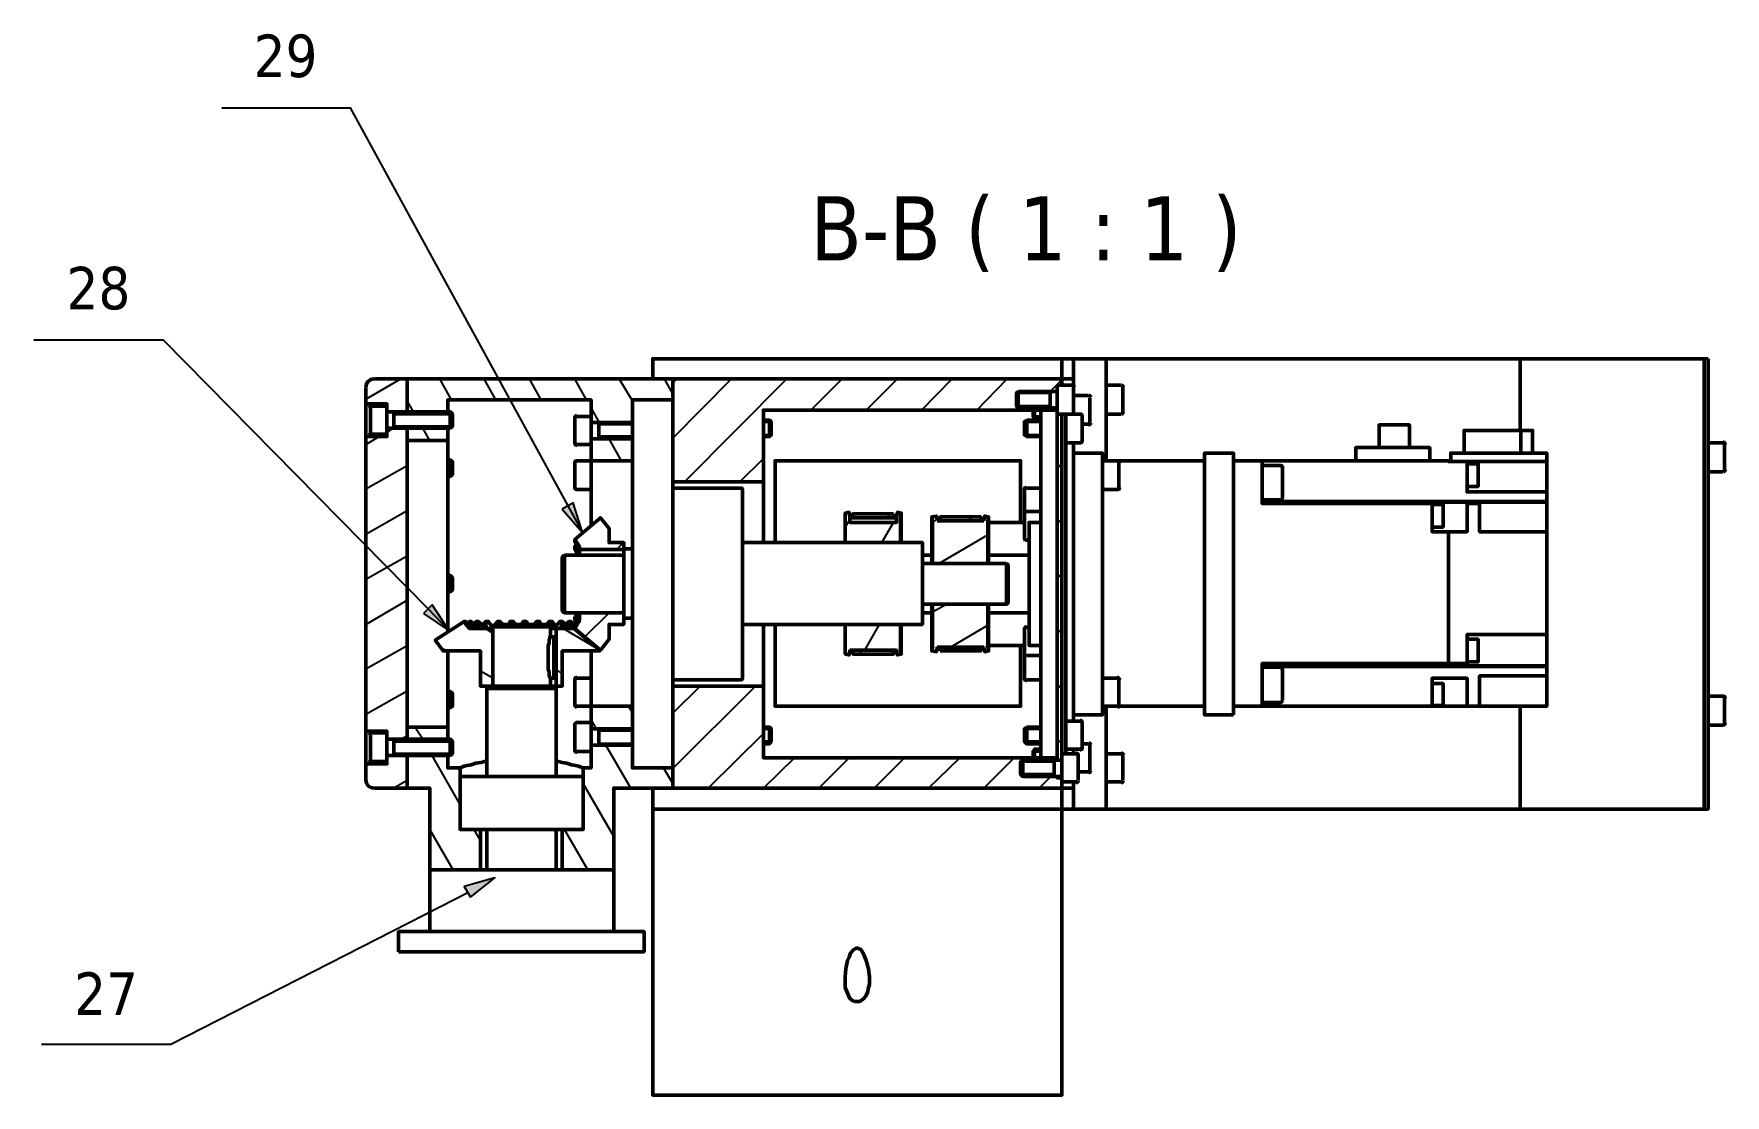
# Model space of a CAD drawing. Header units: millimetres. Extents: x 20663 to 36223, y 4936 to 8014.
# Drawn here: x 21477.6 to 21787.6, y 5315.7 to 5510.2 of the extents above; entities that cross this region are included whole.
import ezdxf

# ---------------------------------------------------------------- set-up
doc = ezdxf.new("R2010")
doc.units = ezdxf.units.MM
for name, color, linetype in [('PDF_Hatch (ISO)', 7, 'Continuous'), ('PDF_Sketch Geometry (ISO)', 7, 'Continuous'), ('PDF_Symbol (ISO)', 7, 'Continuous'), ('PDF_Text', 7, 'Continuous'), ('PDF_Visible (ISO)', 7, 'Continuous'), ('PDF_Visible Narrow (ISO)', 7, 'Continuous')]:
    doc.layers.add(name, color=color, linetype=linetype)
doc.styles.add('PDF Tahoma', font='tahoma.ttf')

msp = doc.modelspace()

# ---------------------------------------------------------------- hatches: boundary and pattern name
at = {"layer": 'PDF_Symbol (ISO)', "transparency": 33554559}
for points in [[(21574.43, 5423.13), (21574.43, 5423.13), (21578.14, 5418.84), (21576.43, 5424.27)], [(21549, 5403.98), (21549, 5403.98), (21553.71, 5400.84), (21550.57, 5405.55)], [(21557.66, 5351.97), (21557.66, 5351.97), (21562.09, 5355.54), (21556.52, 5353.97)]]:
    msp.add_hatch(color=256, dxfattribs=at).paths.add_polyline_path(points)

# ---------------------------------------------------------------- linework, layer by layer
at = {"layer": 'PDF_Hatch (ISO)', "lineweight": 25}
for points in [[(21538.43, 5443.27), (21544.86, 5446.98)], [(21554.14, 5443.13), (21552, 5446.98)], [(21562.28, 5443.13), (21560.14, 5446.98)], [(21570.57, 5443.13), (21568.43, 5446.98)], [(21578.86, 5443.13), (21576.71, 5446.98)], [(21587.28, 5442.98), (21584.86, 5446.98)], [(21594.71, 5444.27), (21593.14, 5446.98)], [(21594.71, 5436.13), (21605.43, 5446.98)], [(21594.71, 5446.27), (21595.43, 5446.98)], [(21596.86, 5428.13), (21615.57, 5446.98)], [(21620, 5441.27), (21625.71, 5446.98)], [(21630.14, 5441.27), (21635.86, 5446.98)], [(21640.28, 5441.27), (21645.86, 5446.98)], [(21650.43, 5441.27), (21656, 5446.98)], [(21663.86, 5444.7), (21666, 5446.84)], [(21547.14, 5440.98), (21546, 5442.98)], [(21581.28, 5438.98), (21579.71, 5441.7)], [(21660.43, 5441.27), (21660.86, 5441.7)], [(21542.28, 5437.13), (21543.43, 5437.98)], [(21550.14, 5435.7), (21548.86, 5437.98)], [(21538.43, 5434.98), (21540.86, 5436.41)], [(21585.28, 5431.98), (21583, 5435.98)], [(21607, 5428.13), (21611.28, 5432.41)], [(21666, 5430.7), (21665.14, 5431.41)], [(21538.43, 5426.84), (21546, 5431.13)], [(21538.43, 5418.55), (21546, 5422.84)], [(21634.71, 5421.55), (21633.86, 5422.27)], [(21635.71, 5421.7), (21636.14, 5422.41)], [(21626.28, 5419.84), (21627.14, 5421.13)], [(21633, 5416.98), (21635.14, 5420.7)], [(21642.28, 5420.7), (21643, 5421.13)], [(21649.43, 5420.98), (21649, 5421.7)], [(21666, 5420.55), (21665.14, 5421.27)], [(21584.43, 5415.7), (21585.57, 5416.98)], [(21643.43, 5413.13), (21652.43, 5418.41)], [(21538.43, 5410.27), (21546, 5414.55)], [(21666, 5410.55), (21665.14, 5411.27)], [(21538.43, 5401.98), (21546, 5406.41)], [(21578.57, 5399.7), (21583, 5404.13)], [(21642.28, 5404.27), (21644.86, 5405.7)], [(21561.71, 5400.41), (21560.28, 5401.27)], [(21580.57, 5397.7), (21574.57, 5401.27)], [(21629.86, 5397.27), (21632.57, 5401.98)], [(21645.57, 5397.84), (21652.43, 5401.84)], [(21666, 5400.41), (21665.14, 5401.13)], [(21538.43, 5393.84), (21546, 5398.13)], [(21553.14, 5397.13), (21552.14, 5397.7)], [(21629.43, 5396.55), (21628.71, 5397.27)], [(21646.71, 5397.13), (21646.28, 5397.84)], [(21561.71, 5392.13), (21559.43, 5393.41)], [(21574.43, 5392.98), (21573.28, 5393.7)], [(21666, 5390.27), (21665.14, 5390.98)], [(21538.43, 5385.55), (21546, 5389.84)], [(21594.71, 5375.55), (21609.86, 5390.7)], [(21594.71, 5385.7), (21599.71, 5390.7)], [(21587.28, 5385.84), (21586.57, 5386.98)], [(21548.86, 5380.98), (21547.43, 5383.13)], [(21580.71, 5382.84), (21579.71, 5384.55)], [(21601.14, 5371.98), (21611.28, 5381.98)], [(21544.71, 5380.98), (21546, 5381.55)], [(21587, 5371.98), (21582.43, 5379.84)], [(21666, 5380.13), (21665.14, 5380.98)], [(21555.71, 5368.98), (21550.57, 5377.98)], [(21594.71, 5372.84), (21593, 5375.7)], [(21611.28, 5371.98), (21617, 5377.55)], [(21621.43, 5371.98), (21627, 5377.55)], [(21631.57, 5371.98), (21637.14, 5377.55)], [(21641.57, 5371.98), (21647.28, 5377.55)], [(21651.71, 5371.98), (21657.28, 5377.55)], [(21543.43, 5371.98), (21546, 5373.41)], [(21583.86, 5363.13), (21578.28, 5372.84)], [(21661.86, 5371.98), (21664, 5374.13)], [(21554.43, 5356.98), (21550.14, 5364.41)], [(21559.43, 5362.41), (21558.28, 5364.41)], [(21579.14, 5356.98), (21574.86, 5364.41)]]:
    msp.add_lwpolyline(points, dxfattribs=at)
at = {"layer": 'PDF_Sketch Geometry (ISO)', "lineweight": 25}
msp.add_lwpolyline([(21555.71, 5364.41), (21555.71, 5374.13), (21578.28, 5374.13), (21578.28, 5364.41)], close=True, dxfattribs=at)
at = {"layer": 'PDF_Symbol (ISO)', "lineweight": 25}
for points in [[(21512, 5496.7), (21535.57, 5496.7), (21575.43, 5423.7), (21578.14, 5418.84)], [(21477.57, 5454.13), (21501.28, 5454.13), (21549.86, 5404.84), (21553.71, 5400.84)], [(21478.97, 5325.02), (21502.68, 5325.02), (21552.11, 5350.3), (21557.11, 5352.87)]]:
    msp.add_lwpolyline(points, dxfattribs=at)
for points in [[(21574.43, 5423.13), (21578.14, 5418.84), (21576.43, 5424.27)], [(21549, 5403.98), (21553.71, 5400.84), (21550.57, 5405.55)], [(21557.62, 5351.97), (21562.05, 5355.54), (21556.47, 5353.97)]]:
    msp.add_lwpolyline(points, close=True, dxfattribs=at)
at = {"layer": 'PDF_Visible (ISO)', "lineweight": 50}
for points in [[(21591, 5446.98), (21591, 5450.7), (21666, 5450.7)], [(21668.14, 5450.7), (21674.14, 5450.7)], [(21674.14, 5368.13), (21750, 5368.13), (21750, 5386.98), (21750, 5368.13), (21783.71, 5368.13), (21783.71, 5450.7), (21750, 5450.7), (21750, 5437.55), (21750, 5450.7), (21674.14, 5450.7), (21674.14, 5431.98)], [(21553.86, 5440.98), (21554.28, 5440.55), (21554.28, 5438.27), (21553.86, 5437.98), (21553.86, 5440.98), (21542.28, 5440.98), (21546, 5440.98), (21546, 5446.98), (21540, 5446.98)], [(21546, 5377.98), (21546, 5371.98), (21550.14, 5371.98), (21550.14, 5356.98), (21559.43, 5356.98), (21583.86, 5356.98), (21583.86, 5371.98), (21594.71, 5371.98), (21594.71, 5375.7), (21587.28, 5375.7), (21594.71, 5375.7), (21594.71, 5443.13), (21594.71, 5446.98), (21606, 5446.98), (21666, 5446.98), (21666, 5445.84)], [(21587.28, 5375.7), (21587.28, 5443.13), (21594.71, 5443.13), (21594.71, 5446.98), (21546, 5446.98), (21546, 5440.98)], [(21668.14, 5446.98), (21668.14, 5445.55), (21668.14, 5440.84), (21668.14, 5440.55)], [(21538.43, 5445.41), (21538.43, 5442.41), (21542.28, 5442.41), (21542.28, 5441.98), (21542.28, 5436.84)], [(21665.14, 5444.7), (21658, 5444.7)], [(21663.86, 5441.7), (21663.86, 5444.7)], [(21667.86, 5445.84), (21665.14, 5445.84), (21665.14, 5440.55), (21665.14, 5377.13)], [(21670.86, 5443.98), (21668.14, 5443.98)], [(21676.86, 5445.84), (21674.14, 5445.84)], [(21677.14, 5440.84), (21677.14, 5445.55)], [(21538.43, 5436.41), (21538.43, 5442.41)], [(21539.28, 5437.13), (21539.28, 5441.7)], [(21539.57, 5441.98), (21542.28, 5441.98)], [(21543.57, 5437.98), (21543.57, 5440.98)], [(21553.43, 5440.98), (21553.43, 5443.13), (21579.71, 5443.13), (21579.71, 5440.13), (21579.71, 5434.98), (21577, 5434.98)], [(21594.71, 5443.13), (21587.28, 5443.13)], [(21594.71, 5428.13), (21611.28, 5428.13), (21611.28, 5441.27), (21662.14, 5441.27), (21665.14, 5441.27)], [(21665.14, 5441.7), (21658, 5441.7)], [(21660.71, 5441.27), (21660.71, 5440.13), (21661, 5439.84), (21661, 5441.27)], [(21662.14, 5377.55), (21662.14, 5441.27)], [(21669.43, 5440.55), (21667.86, 5440.55), (21665.14, 5440.55)], [(21666, 5373.13), (21666, 5378.27), (21666, 5440.55)], [(21666.71, 5440.55), (21666.71, 5378.27)], [(21671.14, 5438.98), (21671.14, 5443.55)], [(21676.86, 5440.55), (21674.14, 5440.55)], [(21553.86, 5380.98), (21542.28, 5380.98), (21546, 5380.98), (21546, 5437.98), (21542.28, 5437.98), (21553.86, 5437.98)], [(21546, 5437.98), (21546, 5435.7), (21553.43, 5435.7), (21553.43, 5437.98)], [(21576.71, 5435.27), (21576.71, 5439.84)], [(21577, 5440.13), (21579.71, 5440.13)], [(21581.14, 5435.98), (21581.14, 5438.98)], [(21611.28, 5436.41), (21612.43, 5436.41), (21612.71, 5436.7), (21612.71, 5439.13), (21612.43, 5439.41), (21611.28, 5439.41)], [(21612.43, 5436.41), (21612.43, 5439.41)], [(21662.14, 5439.41), (21659.57, 5439.41)], [(21662.14, 5439.84), (21661, 5439.84)], [(21669.71, 5435.55), (21669.71, 5440.27)], [(21670.86, 5438.7), (21669.71, 5438.7)], [(21724.14, 5434.41), (21724.14, 5438.55), (21729.71, 5438.55), (21729.71, 5434.41)], [(21750.14, 5437.55), (21739.71, 5437.55), (21739.71, 5433.41)], [(21752.28, 5433.41), (21752.28, 5437.55), (21750.14, 5437.55), (21750.14, 5433.41)], [(21539.57, 5436.84), (21542.28, 5436.84), (21542.28, 5436.41), (21538.43, 5436.41), (21538.43, 5382.41), (21542.28, 5382.41), (21542.28, 5382.13), (21542.28, 5376.84), (21542.28, 5376.41), (21538.43, 5376.41), (21538.43, 5373.41)], [(21553.43, 5400.55), (21553.43, 5435.7)], [(21579.71, 5434.98), (21579.71, 5431.98), (21587.28, 5431.98)], [(21662.14, 5436.41), (21659.57, 5436.41)], [(21669.43, 5435.27), (21666.71, 5435.27)], [(21668.14, 5435.27), (21668.14, 5384.27)], [(21719.86, 5431.98), (21719.86, 5434.41), (21733.43, 5434.41), (21733.43, 5431.98)], [(21787.14, 5435.27), (21784.43, 5435.27)], [(21787.43, 5430.41), (21787.43, 5434.98)], [(21553.43, 5429.13), (21553.86, 5429.13), (21554.28, 5429.41), (21554.28, 5431.84), (21553.86, 5432.13), (21553.43, 5432.13)], [(21553.86, 5429.13), (21553.86, 5432.13)], [(21576.71, 5426.98), (21576.71, 5431.7)], [(21579.71, 5420.13), (21579.71, 5431.98), (21577, 5431.98)], [(21613.43, 5416.98), (21613.43, 5431.98), (21658.43, 5431.98), (21658.43, 5420.7)], [(21668.14, 5433.41), (21673.43, 5433.41), (21673.43, 5385.41), (21668.14, 5385.41)], [(21676.14, 5431.98), (21673.43, 5431.98)], [(21676.28, 5431.98), (21692.14, 5431.98)], [(21676.43, 5426.98), (21676.43, 5431.7)], [(21697.43, 5431.98), (21702.71, 5431.98), (21719.86, 5431.98), (21733.43, 5431.98), (21736.86, 5431.98), (21736.86, 5431.84), (21740.28, 5431.84), (21754.86, 5431.84)], [(21754.86, 5424.41), (21742.57, 5424.41), (21742.57, 5424.13), (21740.28, 5424.13), (21740.28, 5424.41), (21733.86, 5424.41), (21733.86, 5424.13), (21702.71, 5424.13), (21702.71, 5431.98)], [(21737.28, 5431.84), (21737.28, 5433.41), (21754.86, 5433.41), (21754.86, 5431.84), (21754.86, 5426.27), (21754.86, 5424.55), (21754.86, 5424.41), (21754.86, 5418.98), (21754.86, 5400.13), (21754.86, 5394.41), (21754.86, 5394.27), (21754.86, 5392.55), (21754.86, 5386.98), (21742.57, 5386.98)], [(21754.86, 5426.27), (21740.28, 5426.27), (21740.28, 5431.84)], [(21740.28, 5427.27), (21742.28, 5427.27), (21742.28, 5431.41), (21740.28, 5431.41)], [(21611.28, 5416.98), (21611.28, 5428.13)], [(21706.14, 5431.13), (21702.71, 5431.13)], [(21706.43, 5425.13), (21706.43, 5430.84)], [(21787.14, 5429.98), (21784.43, 5429.98)], [(21577, 5426.7), (21579.71, 5426.7)], [(21607.28, 5426.98), (21595, 5426.98)], [(21607.43, 5391.98), (21607.43, 5426.84)], [(21659.14, 5417.7), (21659.14, 5422.41), (21659.14, 5426.7)], [(21659.57, 5426.98), (21662.14, 5426.98)], [(21676.14, 5426.7), (21673.43, 5426.7)], [(21627.14, 5421.7), (21627, 5422.55), (21626.28, 5422.41), (21626.28, 5421.55), (21626.28, 5416.98), (21636.43, 5416.98), (21636.43, 5421.55), (21636.57, 5422.41), (21635.86, 5422.55), (21635.71, 5421.7)], [(21626.28, 5416.98), (21626.28, 5422.41)], [(21636.57, 5416.98), (21636.57, 5422.41)], [(21659.57, 5422.7), (21662.14, 5422.7)], [(21706.14, 5424.84), (21702.71, 5424.84)], [(21754.86, 5424.55), (21702.71, 5424.55)], [(21733.86, 5424.13), (21733.86, 5418.98), (21736.86, 5418.98), (21736.86, 5394.84)], [(21733.86, 5419.84), (21735.86, 5419.84), (21735.86, 5423.98), (21733.86, 5423.98)], [(21736.86, 5418.98), (21740.28, 5418.98), (21740.28, 5424.13)], [(21754.86, 5418.98), (21742.57, 5418.98), (21742.57, 5424.13)], [(21574.86, 5404.13), (21585.71, 5404.13), (21577.57, 5404.13), (21577.57, 5402.7), (21576.71, 5401.27), (21581.43, 5397.27), (21583, 5399.27), (21583, 5401.98), (21585.71, 5401.98), (21585.71, 5403.13), (21585.71, 5415.84), (21585.71, 5416.98), (21583, 5416.98), (21583, 5419.55), (21581.43, 5421.55), (21576.71, 5417.55), (21577.57, 5416.27), (21577.57, 5415.7), (21585.71, 5415.7)], [(21627.71, 5421.55), (21627.71, 5421.55)], [(21635.14, 5421.55), (21635.14, 5421.55)], [(21643.14, 5421.13), (21643, 5421.84), (21642.14, 5421.7), (21642.28, 5420.98), (21642.28, 5413.13), (21652.43, 5413.13), (21652.43, 5420.98), (21652.57, 5421.7), (21651.86, 5421.84), (21651.71, 5421.13)], [(21642.14, 5413.13), (21642.14, 5421.7)], [(21651.71, 5420.98), (21643.14, 5420.98)], [(21652.57, 5413.13), (21652.57, 5421.7)], [(21652.57, 5420.7), (21659.14, 5420.7)], [(21662.14, 5398.13), (21660, 5398.13), (21660, 5420.7), (21662.14, 5420.7)], [(21576.71, 5417.55), (21576.71, 5417.55)], [(21576.71, 5417.55), (21577.14, 5416.84), (21577.57, 5416.13), (21577.14, 5416.7), (21576.71, 5417.27)], [(21576.71, 5417.41), (21576.71, 5417.27), (21576.71, 5417.13), (21577.14, 5416.41), (21577.57, 5415.7), (21577.57, 5414.7), (21577, 5415.27), (21576.71, 5415.98), (21576.71, 5416.27), (21577, 5416.55)], [(21577.57, 5415.41), (21577.14, 5415.84), (21576.71, 5416.27)], [(21585.71, 5415.84), (21587.28, 5415.84)], [(21607.43, 5401.98), (21640.43, 5401.98), (21640.43, 5416.98), (21607.43, 5416.98)], [(21659.57, 5417.41), (21660, 5417.41)], [(21574.86, 5414.7), (21585.71, 5414.7)], [(21577, 5414.7), (21577.28, 5414.84)], [(21640.43, 5414.7), (21642.14, 5414.7)], [(21640.43, 5413.13), (21655.86, 5413.13)], [(21652.57, 5414.7), (21660, 5414.7)], [(21577.14, 5402.55), (21576.71, 5402.84), (21576.71, 5403.13), (21577, 5403.7), (21577.43, 5404.13)], [(21576.71, 5402.84), (21577.14, 5403.13), (21577.57, 5403.55)], [(21640.43, 5405.7), (21655.86, 5405.7)], [(21640.43, 5404.13), (21642.14, 5404.13)], [(21651.71, 5397.7), (21651.86, 5396.98), (21652.57, 5397.13), (21652.43, 5397.84), (21652.43, 5405.7), (21642.28, 5405.7), (21642.28, 5397.84), (21642.14, 5397.13), (21643, 5396.98), (21643.14, 5397.7)], [(21642.14, 5397.13), (21642.14, 5405.7)], [(21652.57, 5397.13), (21652.57, 5405.7)], [(21652.57, 5404.13), (21660, 5404.13)], [(21560.57, 5401.27), (21560.43, 5401.84), (21560.43, 5402.55), (21560.86, 5402.55), (21561.28, 5401.98), (21561.71, 5401.55), (21561.71, 5390.7), (21561.71, 5401.27), (21557.43, 5401.27), (21556.43, 5402.55), (21551.14, 5399.13), (21552.57, 5397.13), (21559.43, 5397.13), (21559.43, 5390.7), (21561, 5390.7), (21560.57, 5390.27), (21573.28, 5390.27), (21573, 5390.7)], [(21556.43, 5402.55), (21556.43, 5402.55)], [(21556.43, 5402.41), (21556.57, 5402.55), (21557, 5401.84), (21557.43, 5401.27), (21556.86, 5401.84), (21556.43, 5402.55)], [(21556.57, 5402.55), (21556.71, 5402.55), (21557.28, 5401.84), (21557.86, 5401.27)], [(21557, 5402.27), (21557.43, 5402.55)], [(21558.14, 5401.27), (21557.71, 5401.84), (21557.43, 5402.55), (21557.71, 5402.55), (21558.28, 5401.84), (21558.86, 5401.27)], [(21558.14, 5401.98), (21558.71, 5402.55), (21558.86, 5401.84), (21559.14, 5401.27)], [(21558.71, 5402.55), (21559, 5402.55), (21559.71, 5401.84), (21560.14, 5401.27)], [(21559.71, 5401.84), (21560.43, 5402.55)], [(21562.14, 5401.98), (21562.57, 5402.55), (21562.43, 5401.98)], [(21562.57, 5402.55), (21563, 5402.55), (21563.57, 5401.98)], [(21564.71, 5402.13), (21564.71, 5401.98), (21564.86, 5402.55), (21565.43, 5402.55), (21565.86, 5401.98)], [(21567, 5401.98), (21567.28, 5402.55), (21567.86, 5402.55), (21568.14, 5401.98)], [(21569.28, 5401.98), (21569.71, 5402.55), (21570.28, 5402.55)], [(21570.57, 5401.98), (21570.28, 5402.55), (21570.43, 5401.98)], [(21571.57, 5401.98), (21572, 5402.55), (21572.57, 5402.55), (21573.28, 5401.55)], [(21572.28, 5401.55), (21572.28, 5399.7)], [(21572.28, 5401.27), (21573.28, 5401.27)], [(21572.43, 5401.27), (21572.57, 5401.84), (21572.57, 5402.55)], [(21573, 5401.27), (21573.43, 5401.84), (21574, 5402.55), (21574.43, 5402.55), (21575.14, 5401.98)], [(21574.14, 5401.27), (21574.28, 5401.84), (21574.43, 5402.55)], [(21574.57, 5401.27), (21575, 5401.84), (21575.71, 5402.55), (21576, 5402.55), (21576.43, 5402.13)], [(21575.43, 5401.27), (21575.71, 5401.84), (21576, 5402.55)], [(21575.71, 5401.27), (21576.28, 5401.84), (21576.86, 5402.55), (21577, 5402.55), (21576.71, 5401.84), (21576.28, 5401.27)], [(21577.43, 5402.41), (21577.57, 5402.55), (21577.43, 5402.55), (21576.86, 5401.84), (21576.43, 5401.27)], [(21576.57, 5401.27), (21577.14, 5401.98), (21577.57, 5402.7)], [(21577.57, 5402.84), (21577.14, 5402.27), (21576.71, 5401.7), (21576.71, 5401.84), (21577.14, 5402.55), (21577.57, 5403.27)], [(21576.71, 5401.7), (21576.71, 5401.7)], [(21576.71, 5401.27), (21576.71, 5401.27)], [(21577, 5402.55), (21577, 5402.55)], [(21577.57, 5402.55), (21577.57, 5402.55)], [(21585.71, 5403.13), (21587.28, 5403.13)], [(21611.28, 5390.7), (21611.28, 5401.98)], [(21658.43, 5398.13), (21658.43, 5386.98), (21613.43, 5386.98), (21613.43, 5401.98)], [(21635.71, 5397.13), (21635.86, 5396.41), (21636.57, 5396.55), (21636.43, 5397.27), (21636.43, 5401.98), (21626.28, 5401.98), (21626.28, 5397.27), (21626.28, 5396.55), (21627, 5396.41), (21627.14, 5397.13)], [(21626.28, 5396.55), (21626.28, 5401.98)], [(21636.57, 5396.55), (21636.57, 5401.98)], [(21659.14, 5392.13), (21659.14, 5396.55), (21659.14, 5401.13)], [(21659.57, 5401.41), (21660, 5401.41)], [(21553.43, 5383.13), (21553.43, 5397.13)], [(21572.86, 5392.13), (21572.28, 5392.13), (21572.14, 5392.27), (21572, 5392.7), (21572, 5393.27), (21571.86, 5393.7), (21571.86, 5394.13), (21571.86, 5397.84), (21571.86, 5398.13), (21572, 5398.55), (21572, 5399.13), (21572.14, 5399.55), (21572.14, 5399.7), (21572.28, 5399.7), (21572.86, 5399.7)], [(21577, 5386.98), (21579.71, 5386.98), (21579.71, 5397.13)], [(21581.28, 5397.13), (21581.43, 5397.27)], [(21627.14, 5397.27), (21635.71, 5397.27)], [(21643.14, 5397.84), (21651.71, 5397.84)], [(21652.57, 5398.13), (21659.14, 5398.13)], [(21697.43, 5386.98), (21702.71, 5386.98), (21702.71, 5394.84), (21736.86, 5394.84), (21740.28, 5394.84), (21740.28, 5400.13), (21754.86, 5400.13)], [(21740.28, 5395.13), (21742.28, 5395.13), (21742.28, 5399.27), (21740.28, 5399.27)], [(21659.57, 5396.27), (21662.14, 5396.27)], [(21754.86, 5394.27), (21702.71, 5394.27)], [(21706.14, 5394.13), (21702.71, 5394.13)], [(21754.86, 5394.41), (21740.28, 5394.41), (21740.28, 5394.84)], [(21572.28, 5392.13), (21572.28, 5390.7)], [(21576.71, 5387.27), (21576.71, 5391.84)], [(21577, 5392.13), (21579.71, 5392.13)], [(21607.28, 5391.84), (21595, 5391.84)], [(21659.57, 5391.84), (21662.14, 5391.84)], [(21676.14, 5392.13), (21673.43, 5392.13)], [(21676.43, 5387.27), (21676.43, 5391.84)], [(21706.43, 5388.13), (21706.43, 5393.7)], [(21733.86, 5386.98), (21733.86, 5392.13), (21740.28, 5392.13), (21740.28, 5386.98), (21742.57, 5386.98), (21742.57, 5392.55), (21754.86, 5392.55)], [(21733.86, 5387.13), (21735.86, 5387.13), (21735.86, 5391.13), (21733.86, 5391.13)], [(21553.43, 5386.7), (21553.86, 5386.7), (21554.28, 5386.98), (21554.28, 5389.41), (21553.86, 5389.7), (21553.43, 5389.7)], [(21553.86, 5386.7), (21553.86, 5389.7)], [(21560.57, 5390.27), (21560.57, 5374.13)], [(21573.28, 5390.7), (21573, 5390.7), (21561.71, 5390.7), (21561, 5390.7)], [(21573.28, 5390.27), (21573.28, 5374.13)], [(21658.86, 5377.13), (21658.43, 5376.84), (21658.43, 5374.55), (21658.86, 5374.13), (21658.86, 5377.13), (21665.86, 5377.13), (21665.14, 5377.13), (21665.14, 5377.55), (21662.14, 5377.55), (21611.28, 5377.55), (21611.28, 5390.7), (21594.71, 5390.7)], [(21787.14, 5388.84), (21784.43, 5388.84)], [(21787.43, 5383.84), (21787.43, 5388.55)], [(21587.28, 5386.98), (21579.71, 5386.98), (21579.71, 5383.98), (21579.71, 5378.7)], [(21668.14, 5368.13), (21674.14, 5368.13), (21674.14, 5386.98)], [(21676.14, 5386.98), (21673.43, 5386.98)], [(21676.28, 5386.98), (21692.14, 5386.98)], [(21706.14, 5387.7), (21702.71, 5387.7)], [(21702.71, 5386.98), (21733.86, 5386.98), (21736.86, 5386.98), (21740.28, 5386.98)], [(21538.43, 5376.41), (21538.43, 5382.41)], [(21539.28, 5377.13), (21539.28, 5381.7)], [(21539.57, 5382.13), (21542.28, 5382.13)], [(21553.43, 5380.98), (21553.43, 5383.13), (21546, 5383.13), (21546, 5380.98)], [(21576.71, 5378.98), (21576.71, 5383.7)], [(21577, 5383.98), (21579.71, 5383.98)], [(21581.14, 5379.84), (21581.14, 5382.84)], [(21611.28, 5380.13), (21612.43, 5380.13), (21612.71, 5380.55), (21612.71, 5382.84), (21612.43, 5383.13), (21611.28, 5383.13)], [(21612.43, 5380.13), (21612.43, 5383.13)], [(21662.14, 5383.13), (21659.57, 5383.13)], [(21669.43, 5384.27), (21666.71, 5384.27)], [(21669.71, 5379.41), (21669.71, 5383.98)], [(21787.14, 5383.55), (21784.43, 5383.55)], [(21540, 5371.98), (21546, 5371.98), (21546, 5377.98), (21542.28, 5377.98), (21553.86, 5377.98), (21553.86, 5380.98), (21554.28, 5380.55), (21554.28, 5378.27), (21553.86, 5377.98)], [(21543.57, 5377.98), (21543.57, 5380.98)], [(21553.43, 5377.98), (21553.43, 5375.7), (21555.71, 5375.7), (21555.71, 5364.41), (21556, 5364.41), (21577.28, 5364.41), (21578, 5364.41), (21578.28, 5364.41), (21578.28, 5375.7), (21579.71, 5375.7), (21579.71, 5378.7), (21577, 5378.7)], [(21662.14, 5380.13), (21659.57, 5380.13)], [(21661, 5377.55), (21661, 5379.13), (21660.71, 5378.7), (21660.71, 5377.55)], [(21662.14, 5379.13), (21661, 5379.13)], [(21669.43, 5379.13), (21666.71, 5379.13)], [(21668.14, 5379.13), (21668.14, 5378.27)], [(21670.86, 5380.13), (21669.71, 5380.13)], [(21671.14, 5375.27), (21671.14, 5379.84)], [(21539.57, 5376.84), (21542.28, 5376.84)], [(21555.71, 5375.7), (21555.86, 5375.7), (21556, 5375.84), (21556.43, 5375.98), (21557, 5376.13), (21557.71, 5376.27), (21558.57, 5376.55), (21559.57, 5376.7), (21560.57, 5376.98)], [(21573.28, 5376.98), (21574.43, 5376.7), (21575.28, 5376.55), (21576.14, 5376.27), (21576.86, 5376.13), (21577.43, 5375.98), (21577.86, 5375.84), (21578.14, 5375.7), (21578.28, 5375.7)], [(21594.71, 5375.7), (21594.71, 5371.98), (21606, 5371.98), (21666, 5371.98), (21666, 5373.13), (21668.71, 5373.13)], [(21664.57, 5374.13), (21664.57, 5377.13)], [(21668.71, 5378.27), (21666, 5378.27)], [(21669, 5373.41), (21669, 5377.98)], [(21676.86, 5378.27), (21674.14, 5378.27)], [(21677.14, 5373.41), (21677.14, 5377.98)], [(21555.71, 5373.98), (21555.71, 5364.7)], [(21556, 5374.13), (21578, 5374.13)], [(21578.28, 5373.98), (21578.28, 5364.7)], [(21665.86, 5374.13), (21658.86, 5374.13)], [(21665.14, 5373.84), (21666, 5373.84), (21665.14, 5373.84), (21665.14, 5374.13)], [(21668.14, 5373.13), (21668.14, 5371.98)], [(21670.86, 5374.98), (21669, 5374.98)], [(21676.86, 5373.13), (21674.14, 5373.13)], [(21666, 5368.13), (21668.14, 5368.13), (21668.14, 5371.98), (21666, 5371.98), (21666, 5368.13), (21591, 5368.13), (21591, 5371.98)], [(21559.43, 5356.98), (21559.43, 5364.41)], [(21560.57, 5364.41), (21560.57, 5356.98)], [(21573.28, 5364.41), (21573.28, 5356.98)], [(21574.43, 5364.41), (21574.43, 5356.98)], [(21550.14, 5356.98), (21550.14, 5345.7)], [(21583.86, 5356.98), (21583.86, 5345.7)]]:
    msp.add_lwpolyline(points, dxfattribs=at)
for points in [[(21668.14, 5450.7), (21666, 5450.7), (21666, 5446.98), (21668.14, 5446.98)], [(21784.43, 5450.7), (21783.71, 5450.7), (21783.71, 5368.13), (21784.43, 5368.13)], [(21658, 5444.7), (21657.71, 5444.41), (21657.71, 5441.98), (21658, 5441.7)], [(21587.28, 5438.98), (21579.86, 5438.98)], [(21659.57, 5439.41), (21659.14, 5439.13), (21659.14, 5436.7), (21659.57, 5436.41)], [(21587.28, 5435.98), (21579.86, 5435.98)], [(21697.43, 5385.41), (21697.43, 5433.41), (21692.14, 5433.41), (21692.14, 5385.41)], [(21635.14, 5422.27), (21627.71, 5422.27), (21627.71, 5421.55), (21635.14, 5421.55)], [(21635.71, 5421.55), (21635.71, 5420.7), (21627.14, 5420.7), (21627.14, 5421.55)], [(21643.71, 5420.98), (21651.14, 5420.98), (21651.14, 5421.7), (21643.71, 5421.7)], [(21574.86, 5414.7), (21574.43, 5414.27), (21574.43, 5404.55), (21574.86, 5404.13)], [(21655.86, 5413.13), (21656.14, 5412.84), (21656.14, 5405.98), (21655.86, 5405.7)], [(21553.43, 5410.98), (21553.86, 5410.98), (21554.28, 5410.55), (21554.28, 5408.27), (21553.86, 5407.98), (21553.43, 5407.98), (21553.86, 5407.98), (21554.28, 5408.27), (21554.28, 5410.55), (21553.86, 5410.98)], [(21553.86, 5410.98), (21553.86, 5407.98)], [(21572.28, 5401.55), (21571.86, 5401.98), (21562.14, 5401.98), (21561.71, 5401.55)], [(21581.43, 5397.13), (21576.57, 5401.27), (21573.28, 5401.27), (21573.28, 5390.7), (21574.43, 5390.7), (21574.43, 5397.13)], [(21573.14, 5399.41), (21573.14, 5397.84), (21573.14, 5394.13), (21573.14, 5392.41), (21572.86, 5392.13), (21572.86, 5394.13), (21572.86, 5397.84), (21572.86, 5399.7)], [(21635.14, 5397.27), (21627.71, 5397.27), (21627.71, 5396.55), (21635.14, 5396.55)], [(21643.71, 5397.13), (21651.14, 5397.13), (21651.14, 5397.84), (21643.71, 5397.84)], [(21587.28, 5382.84), (21579.86, 5382.84)], [(21659.57, 5383.13), (21659.14, 5382.84), (21659.14, 5380.55), (21659.57, 5380.13)], [(21587.28, 5379.84), (21579.86, 5379.84)], [(21666, 5353.13), (21666, 5315.7), (21591, 5315.7), (21591, 5353.13), (21591, 5368.13), (21666, 5368.13)], [(21544.43, 5341.98), (21544.43, 5345.7), (21589.43, 5345.7), (21589.43, 5341.98)], [(21628.43, 5332.84), (21628.14, 5332.84), (21627.71, 5332.98), (21627.14, 5333.41), (21626.86, 5333.98), (21626.57, 5334.7), (21626.28, 5335.41), (21626.28, 5335.98), (21626.28, 5337.41), (21626.43, 5338.84), (21626.71, 5340.41), (21627, 5340.98), (21627.28, 5341.7), (21627.86, 5342.41), (21628.14, 5342.55), (21628.43, 5342.7), (21628.86, 5342.55), (21629.14, 5342.41), (21629.57, 5341.7), (21629.86, 5340.98), (21630.14, 5340.41), (21630.57, 5338.84), (21630.71, 5337.41), (21630.71, 5335.98), (21630.57, 5335.41), (21630.43, 5334.7), (21630.14, 5333.98), (21629.71, 5333.41), (21629.14, 5332.98), (21628.86, 5332.84)]]:
    msp.add_lwpolyline(points, close=True, dxfattribs=at)
for centre, radius, start, end in [((21539.93, 5445.48), 1.5, 89.9999, 180.0001), ((21665.07, 5444.77), 0.0714, 269.9903, 359.9974), ((21667.93, 5445.48), 0.357, 359.9933, 89.9989), ((21670.93, 5443.63), 0.357, 0.0066, 90.0013), ((21676.93, 5445.48), 0.357, 359.9933, 89.9989), ((21539.5, 5441.77), 0.357, 89.9997, 180.0003), ((21542.36, 5441.05), 0.0714, 179.9903, 269.9974), ((21665.07, 5441.63), 0.0714, 0.003, 89.9964), ((21667.93, 5440.91), 0.357, 269.9936, 359.9942), ((21669.36, 5440.2), 0.357, 0.0065, 90.0011), ((21676.93, 5440.91), 0.357, 269.9936, 359.9942), ((21542.36, 5437.91), 0.0714, 89.9964, 180.0036), ((21577.07, 5439.91), 0.357, 89.9997, 180.0003), ((21579.78, 5439.05), 0.0714, 179.9903, 269.9974), ((21670.93, 5438.91), 0.357, 269.9936, 359.9942), ((21539.5, 5437.05), 0.357, 179.9936, 269.9942), ((21577.07, 5435.2), 0.357, 179.9936, 269.9942), ((21579.78, 5435.91), 0.0714, 89.9964, 180.0036), ((21669.36, 5435.63), 0.357, 269.9936, 359.9942), ((21787.21, 5435.05), 0.357, 359.9936, 89.9942), ((21577.07, 5431.63), 0.357, 89.9997, 180.0003), ((21676.21, 5431.63), 0.357, 0.0066, 90.0012), ((21706.07, 5430.77), 0.357, 0.0066, 90.0012), ((21787.21, 5430.34), 0.357, 269.9936, 359.9942), ((21577.07, 5427.05), 0.357, 179.9936, 269.9942), ((21594.93, 5426.77), 0.214, 89.9992, 180.0008), ((21607.21, 5426.77), 0.214, 359.993, 89.9947), ((21659.5, 5426.77), 0.357, 89.9997, 180.0003), ((21676.21, 5427.05), 0.357, 269.9936, 359.9942), ((21706.07, 5425.2), 0.357, 269.9936, 359.9942), ((21659.5, 5422.34), 0.357, 89.9997, 180.0003), ((21626.36, 5421.63), 0.785, 359.9914, 9.994), ((21636.5, 5421.63), 0.786, 169.9969, 179.992), ((21642.36, 5421.05), 0.785, 0.032, 10.0341), ((21652.5, 5421.05), 0.786, 169.9969, 179.992), ((21659.5, 5417.77), 0.357, 179.9936, 269.9942), ((21659.5, 5401.2), 0.357, 89.9997, 180.0003), ((21626.36, 5397.34), 0.786, 349.9969, 359.992), ((21636.5, 5397.34), 0.786, 179.9941, 189.9892), ((21642.36, 5397.91), 0.786, 349.9969, 359.992), ((21652.5, 5397.91), 0.786, 179.9941, 189.9892), ((21659.5, 5396.48), 0.357, 179.9936, 269.9942), ((21577.07, 5391.91), 0.357, 89.9997, 180.0003), ((21594.93, 5392.05), 0.214, 179.993, 269.9947), ((21607.21, 5392.05), 0.214, 269.993, 359.9947), ((21659.5, 5392.05), 0.357, 179.9936, 269.9942), ((21676.21, 5391.91), 0.357, 0.0066, 90.0012), ((21706.07, 5393.63), 0.357, 0.0066, 90.0012), ((21706.07, 5388.05), 0.357, 269.9936, 359.9942), ((21787.21, 5388.48), 0.357, 359.9936, 89.9942), ((21577.07, 5387.2), 0.357, 179.9936, 269.9942), ((21676.21, 5387.2), 0.357, 269.9936, 359.9942), ((21539.5, 5381.77), 0.357, 89.9997, 180.0003), ((21577.07, 5383.63), 0.357, 89.9997, 180.0003), ((21579.78, 5382.91), 0.0714, 179.9903, 269.9974), ((21669.36, 5384.05), 0.357, 0.0066, 90.0012), ((21787.21, 5383.91), 0.357, 269.9936, 359.9942), ((21542.36, 5381.05), 0.0714, 179.9903, 269.9974), ((21577.07, 5378.91), 0.357, 179.9936, 269.9942), ((21579.78, 5379.77), 0.0714, 89.9964, 180.0036), ((21669.36, 5379.34), 0.357, 269.9936, 359.9942), ((21670.93, 5379.91), 0.357, 0.0078, 90.0079), ((21539.5, 5377.05), 0.357, 179.9936, 269.9942), ((21542.36, 5377.91), 0.0714, 89.9964, 180.0036), ((21665.93, 5377.2), 0.0714, 269.9903, 359.9974), ((21668.64, 5378.05), 0.357, 0.0033, 89.989), ((21676.93, 5378.05), 0.357, 359.9933, 89.9989), ((21539.93, 5373.48), 1.5, 179.9938, 269.994), ((21555.93, 5373.91), 0.214, 89.9992, 180.0008), ((21577.93, 5373.91), 0.214, 359.993, 89.9947), ((21665.93, 5374.05), 0.0714, 359.9903, 89.9974), ((21668.64, 5373.34), 0.357, 269.9936, 359.9942), ((21670.93, 5375.2), 0.357, 269.9936, 359.9942), ((21676.93, 5373.34), 0.357, 269.9936, 359.9942), ((21555.93, 5364.63), 0.214, 179.993, 269.9947), ((21577.93, 5364.63), 0.214, 269.993, 359.9947)]:
    msp.add_arc(centre, radius, start, end, dxfattribs=at)
at = {"layer": 'PDF_Visible Narrow (ISO)', "lineweight": 40}
for points in [[(21663.86, 5444.41), (21657.71, 5444.41)], [(21665.14, 5444.7), (21662.14, 5444.7)], [(21554.28, 5440.55), (21543.57, 5440.55)], [(21553.43, 5440.98), (21546, 5440.98)], [(21657.71, 5441.98), (21663.86, 5441.98)], [(21662.14, 5441.7), (21665.14, 5441.7)], [(21543.57, 5438.27), (21554.28, 5438.27)], [(21546, 5437.98), (21553.43, 5437.98)], [(21587.28, 5438.7), (21581.14, 5438.7)], [(21612.71, 5439.13), (21611.28, 5439.13)], [(21662.14, 5439.13), (21659.28, 5439.13)], [(21660.71, 5440.13), (21662.14, 5440.13)], [(21581.14, 5436.41), (21587.28, 5436.41)], [(21611.28, 5436.7), (21612.71, 5436.7)], [(21659.28, 5436.7), (21662.14, 5436.7)], [(21554.28, 5431.84), (21553.43, 5431.84)], [(21553.43, 5429.41), (21554.28, 5429.41)], [(21554.28, 5389.41), (21553.43, 5389.41)], [(21553.43, 5386.98), (21554.28, 5386.98)], [(21587.28, 5382.55), (21581.14, 5382.55)], [(21612.71, 5382.84), (21611.28, 5382.84)], [(21662.14, 5382.84), (21659.28, 5382.84)], [(21554.28, 5380.55), (21543.57, 5380.55)], [(21553.43, 5380.98), (21546, 5380.98)], [(21581.14, 5380.13), (21587.28, 5380.13)], [(21611.28, 5380.55), (21612.71, 5380.55)], [(21659.28, 5380.55), (21662.14, 5380.55)], [(21662.14, 5378.7), (21660.71, 5378.7)], [(21543.57, 5378.27), (21554.28, 5378.27)], [(21546, 5377.98), (21553.43, 5377.98)], [(21664.57, 5376.84), (21658.43, 5376.84)], [(21665.14, 5377.13), (21662.14, 5377.13)], [(21658.43, 5374.55), (21664.57, 5374.55)], [(21662.14, 5374.13), (21665.14, 5374.13)]]:
    msp.add_lwpolyline(points, dxfattribs=at)

# ---------------------------------------------------------------- texts
at = {"layer": 'PDF_Text', "attachment_point": 4, "style": 'PDF Tahoma'}
for s, insert, char_height in [('29', (21517.86, 5506.14), 7.79), ('B-B ( 1 : 1 )', (21619.86, 5473.52), 11.7367), ('28', (21483.57, 5463.56), 7.79), ('27', (21484.97, 5334.31), 7.79)]:
    msp.add_mtext(s, dxfattribs=dict(at, insert=insert, char_height=char_height))

doc.saveas('drawing.dxf')
